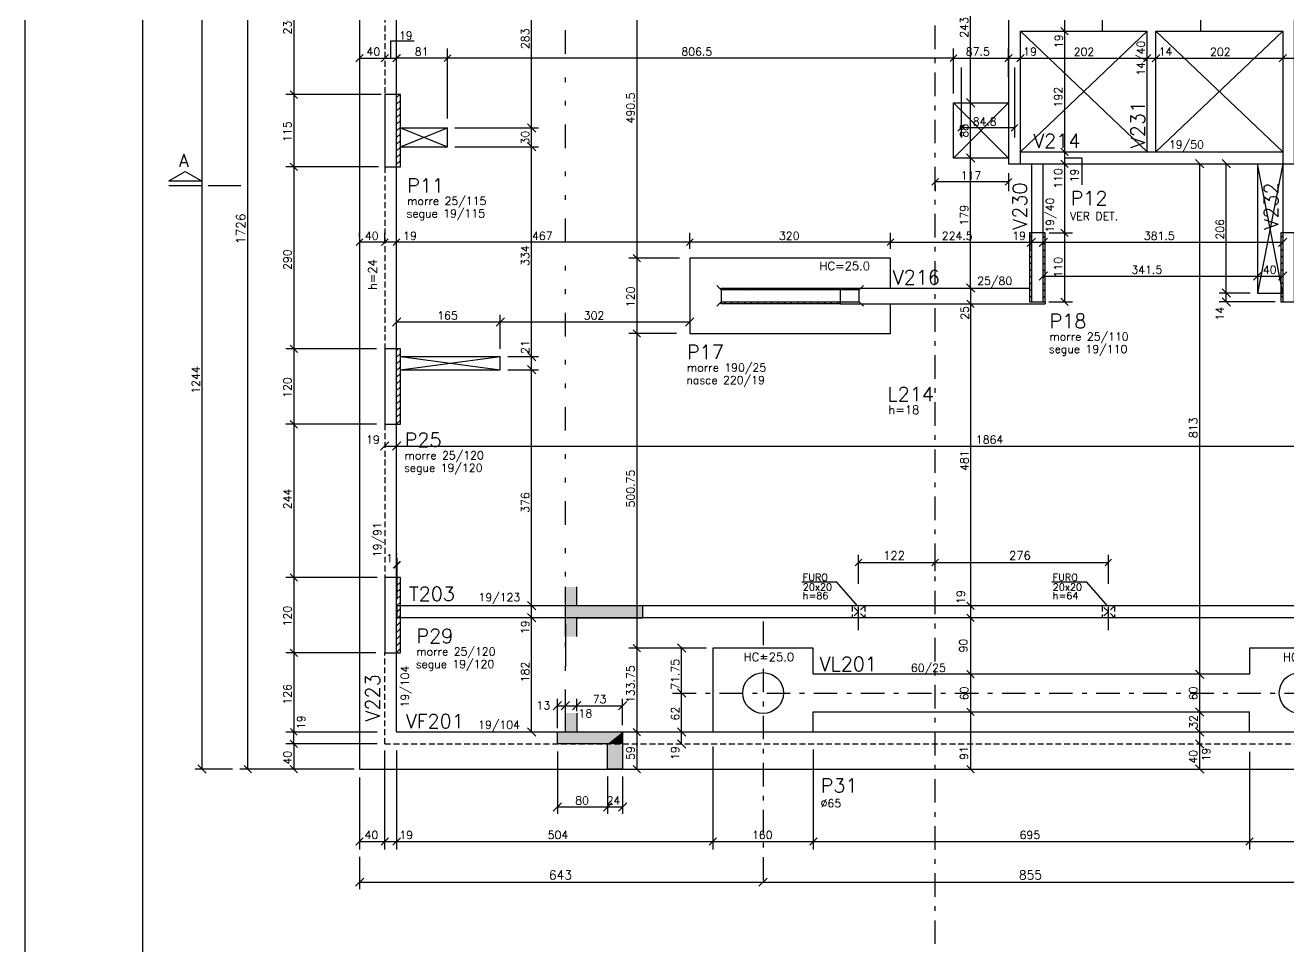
# Model space of a CAD drawing. Extents: x 37249 to 45139, y 0 to 6308.
# Drawn here: x 37249 to 39263, y 2467 to 3935 of the extents above; entities that cross this region are included whole.
import ezdxf

# ---------------------------------------------------------------- set-up
doc = ezdxf.new("R2010")
doc.units = 0
doc.header["$LTSCALE"] = 75
doc.header["$MEASUREMENT"] = 0
for name, pattern in [('ESTILO_TQS_0003', [1, 0.5, -0.2, 0.1, -0.2]), ('ESTILO_TQS_0004', [2, 0.5, -0.4, 0.1, -0.4, 0.1, -0.5]), ('HIDDEN2', [0.1875, 0.125, -0.0625])]:
    doc.linetypes.add(name, pattern=pattern)
doc.layers.get('0').update_dxf_attribs({"color": 3, "linetype": 'CONTINUOUS'})
for name, color, linetype in [('1', 3, 'CONTINUOUS'), ('200', 1, 'HIDDEN2'), ('204', 1, 'ESTILO_TQS_0003'), ('205', 1, 'ESTILO_TQS_0004'), ('210', 3, 'HIDDEN2'), ('212', 3, 'CONTINUOUS'), ('213', 3, 'CONTINUOUS'), ('216', 3, 'CONTINUOUS'), ('220', 5, 'CONTINUOUS'), ('221', 1, 'CONTINUOUS'), ('222', 6, 'CONTINUOUS'), ('226', 4, 'CONTINUOUS'), ('230', 3, 'CONTINUOUS'), ('233', 6, 'CONTINUOUS'), ('249', 1, 'CONTINUOUS'), ('250', 1, 'CONTINUOUS'), ('253', 253, 'CONTINUOUS')]:
    doc.layers.add(name, color=color, linetype=linetype)
doc.styles.get("Standard").update_dxf_attribs({"font": 'ROMANS.SHX'})

# ---------------------------------------------------------------- blocks, each defined once
blk = doc.blocks.new('_HAA22AC993A-007')
for p, q in [((-787.732204, -299.828525), (-784.732204, -296.828525)), ((-787.732204, -310.435127), (-784.732204, -307.435127)), ((-787.732204, -321.041728), (-784.732204, -318.041728)), ((-787.732204, -331.64833), (-784.732204, -328.64833)), ((-787.732204, -342.254932), (-784.732204, -339.254932)), ((-787.732204, -352.861534), (-784.732204, -349.861534)), ((-787.732204, -363.468135), (-784.732204, -360.468135)), ((-787.732204, -374.074737), (-784.732204, -371.074737)), ((-787.732204, -384.681339), (-784.732204, -381.681339)), ((-787.732204, -395.28794), (-784.732204, -392.28794))]:
    blk.add_line(p, q)
blk = doc.blocks.new('_HAA22AC993A-008')
for p, q in [((-1274.843656, -405.102315), (-1271.841639, -402.100298)), ((-1264.237054, -405.102315), (-1261.235037, -402.100298)), ((-1253.630453, -405.102315), (-1250.628436, -402.100298)), ((-1243.023851, -405.102315), (-1240.021834, -402.100298)), ((-1232.417249, -405.102315), (-1229.415232, -402.100298)), ((-1221.810647, -405.102315), (-1218.80863, -402.100298)), ((-1211.204046, -405.102315), (-1208.202029, -402.100298)), ((-1200.597444, -405.102315), (-1197.595427, -402.100298)), ((-1189.990842, -405.102315), (-1186.988825, -402.100298)), ((-1179.384241, -405.102315), (-1176.382224, -402.100298)), ((-1168.777639, -405.102315), (-1165.775622, -402.100298)), ((-1158.171037, -405.102315), (-1155.16902, -402.100298)), ((-1147.564435, -405.102315), (-1144.562418, -402.100298)), ((-1136.957834, -405.102315), (-1133.955817, -402.100298)), ((-1126.351232, -405.102315), (-1123.349215, -402.100298)), ((-1115.74463, -405.102315), (-1112.742613, -402.100298)), ((-1105.138029, -405.102315), (-1102.136012, -402.100298)), ((-1094.531427, -405.102315), (-1091.52941, -402.100298))]:
    blk.add_line(p, q)
blk = doc.blocks.new('A', base_point=(92940.244165, 24125.04015))
for p, q in [((92940.244165, 24125.04015), (92992.205103, 24125.04015)), ((93003.285181, 24125.04015), (93055.246118, 24125.04015))]:
    blk.add_line(p, q)
at = {"layer": '226'}
for p, q in [((92940.244165, 24132.1964), (92966.224634, 24147.1964)), ((92966.224634, 24147.1964), (92992.205103, 24132.1964)), ((92940.244165, 24132.1964), (92992.205103, 24132.1964))]:
    blk.add_line(p, q, dxfattribs=at)
at = {"layer": '233'}
blk.add_text('A', height=20, dxfattribs=at).set_placement((92956.730249, 24154.719227))
blk = doc.blocks.new('_HA6A1DCB61C-001')
for p, q in [((591.793636, 3699.527939), (596.320062, 3704.054365)), ((591.793636, 3688.921337), (597.793636, 3694.921337)), ((591.793636, 3678.314736), (597.793636, 3684.314736)), ((591.793636, 3667.708134), (597.793636, 3673.708134)), ((591.793636, 3657.101532), (597.793636, 3663.101532)), ((591.793636, 3646.494931), (597.793636, 3652.494931)), ((591.793636, 3635.888329), (597.793636, 3641.888329)), ((591.793636, 3625.281727), (597.793636, 3631.281727)), ((591.793636, 3614.675125), (597.793636, 3620.675125)), ((591.793636, 3604.068524), (597.793636, 3610.068524)), ((591.793636, 3593.461922), (597.793636, 3599.461922))]:
    blk.add_line(p, q)
blk = doc.blocks.new('_HDB37079AFC-001')
for p, q in [((591.793641, 3052.525239), (594.322788, 3055.054386)), ((591.793641, 3041.918638), (597.793641, 3047.918638)), ((591.793641, 3031.312036), (597.793641, 3037.312036)), ((591.793641, 3020.705434), (597.793641, 3026.705434)), ((591.793641, 3010.098832), (597.793641, 3016.098832)), ((591.793641, 2999.492231), (597.793641, 3005.492231)), ((591.793641, 2988.885629), (597.793641, 2994.885629)), ((591.793641, 2978.279027), (597.793641, 2984.279027)), ((591.793641, 2967.672426), (597.793641, 2973.672426)), ((591.793641, 2957.065824), (597.793641, 2963.065824)), ((591.793641, 2946.459222), (597.793641, 2952.459222)), ((591.793641, 2935.85262), (597.793641, 2941.85262))]:
    blk.add_line(p, q)

msp = doc.modelspace()

# ---------------------------------------------------------------- linework, layer by layer
msp.add_line((37249.2, 0), (37249.2, 6307.5))
at = {"layer": '1'}
for p, q in [((37841, 3824.1), (37841, 4356.1)), ((38966, 3925.1), (39037, 3925.1)), ((39037, 3733.1), (39037, 3925.1)), ((39051, 3733.1), (39051, 3925.1)), ((39051, 3925.1), (39122, 3925.1)), ((38835, 3733.1), (39037, 3733.1)), ((39035.4, 3733.1), (39253, 3733.1)), ((37841, 3419.1), (37841, 3709.1)), ((38835, 3714.1), (38871.5, 3714.1)), ((38852.5, 3714.1), (38852.5, 3604.1)), ((38871.5, 3714.1), (39253, 3714.1)), ((38871.5, 3604.1), (38871.5, 3714.1)), ((39253, 3714.1), (39253, 3604.1)), ((38548, 3516.1), (38849.5, 3516.1)), ((38548, 3491.1), (38874.5, 3491.1)), ((38874.5, 3494.1), (38874.5, 3491.1)), ((37841, 3055.1), (37841, 3299.1)), ((39704, 3010.1), (37842, 3010.1)), ((37842, 3009.4), (37842, 3010.1)), ((37842, 2991.1), (37842, 3009.4)), ((39704, 2991.1), (37842, 2991.1)), ((37841, 2809.1), (37841, 2935.1)), ((39200, 2901.1), (38505, 2901.1)), ((38505, 2841.1), (39200, 2841.1)), ((37841, 2809.1), (41954, 2809.1))]:
    msp.add_line(p, q, dxfattribs=at)
at = {"layer": '200'}
for p, q in [((38586.9, 3010.1), (38566.9, 2991.1)), ((38586.9, 2991.1), (38566.9, 3010.1)), ((38985.1, 3010.1), (38965.1, 2991.1)), ((38985.1, 2991.1), (38965.1, 3010.1))]:
    msp.add_line(p, q, dxfattribs=at)
at = {"layer": '204'}
for p, q in [((38699, 2471.6), (38699, 6069.6)), ((38425, 2984.9), (38425, 2558.6)), ((38280.7, 2871.1), (41524.2, 2871.1))]:
    msp.add_line(p, q, dxfattribs=at)
at = {"layer": '205'}
for p, q in [((38110.1, 2839.1), (38110.1, 4024.1)), ((38576.9, 2971.1), (38576.9, 3030.1)), ((38975.1, 2971.1), (38975.1, 3030.1))]:
    msp.add_line(p, q, dxfattribs=at)
at = {"layer": '210'}
for p, q in [((37822, 4356.1), (37822, 3824.1)), ((37822, 3709.1), (37822, 3419.1)), ((37822, 3299.1), (37822, 3055.1)), ((38566.9, 3010.1), (38566.9, 2991.1)), ((38586.9, 3010.1), (38586.9, 2991.1)), ((38965.1, 3010.1), (38965.1, 2991.1)), ((38985.1, 3010.1), (38985.1, 2991.1)), ((37822, 2790.1), (37822, 2935.1)), ((37822, 2790.1), (41954, 2790.1))]:
    msp.add_line(p, q, dxfattribs=at)
at = {"layer": '216'}
for p, q in [((38899.6, 3930.9), (38911.3, 3919.2)), ((37776.2, 3876.6), (37787.9, 3888.2)), ((37816.2, 3876.6), (37827.9, 3888.2)), ((37835.2, 3876.6), (37846.9, 3888.2)), ((37846.3, 3887.7), (37835.7, 3877.1)), ((37927.3, 3887.7), (37916.7, 3877.1)), ((37927.3, 3887.7), (37916.7, 3877.1)), ((38723.2, 3877.1), (38733.8, 3887.7)), ((38733.8, 3887.7), (38723.2, 3877.1)), ((38810.2, 3876.6), (38821.9, 3888.2)), ((38810.7, 3877.1), (38821.3, 3887.7)), ((38829.2, 3876.6), (38840.9, 3888.2)), ((39031.2, 3876.6), (39042.9, 3888.2)), ((39045.2, 3876.6), (39056.9, 3888.2)), ((39247.2, 3876.6), (39258.9, 3888.2)), ((37671.3, 3829.9), (37682.9, 3818.2)), ((38762.2, 3804.4), (38748.9, 3817.7)), ((38062.7, 3764.4), (38049.4, 3777.7)), ((38746, 3776.4), (38735.4, 3765.8)), ((38830.8, 3776.4), (38820.2, 3765.8)), ((38062.7, 3734.4), (38049.4, 3747.7)), ((38762.2, 3716.4), (38748.9, 3729.7)), ((38899.6, 3738.9), (38911.3, 3727.2)), ((37671.3, 3714.9), (37682.9, 3703.2)), ((38899.6, 3719.9), (38911.3, 3708.2)), ((39127.3, 3707.4), (39114, 3720.7)), ((39169.7, 3707.4), (39156.4, 3720.7)), ((38704.3, 3690.6), (38693.7, 3680)), ((38821.3, 3690.6), (38810.7, 3680)), ((38899.6, 3609.9), (38911.3, 3598.2)), ((37787.3, 3594.4), (37776.7, 3583.8)), ((37827.3, 3594.4), (37816.7, 3583.8)), ((37827.3, 3594.4), (37816.7, 3583.8)), ((37846.3, 3594.4), (37835.7, 3583.8)), ((37846.3, 3594.4), (37835.7, 3583.8)), ((38313.3, 3594.4), (38302.7, 3583.8)), ((38313.3, 3594.4), (38302.7, 3583.8)), ((38622.7, 3583.8), (38633.3, 3594.4)), ((38633.3, 3594.4), (38622.7, 3583.8)), ((38845.9, 3582.4), (38859.2, 3595.7)), ((38847.2, 3583.8), (38857.8, 3594.4)), ((38864.9, 3582.4), (38878.2, 3595.7)), ((39246.4, 3582.4), (39259.7, 3595.7)), ((38218.1, 3569.4), (38229.8, 3557.7)), ((38864.9, 3528.4), (38878.2, 3541.7)), ((39206.4, 3528.4), (39219.7, 3541.7)), ((39246.4, 3528.4), (39259.7, 3541.7)), ((38762.2, 3509.4), (38748.9, 3522.7)), ((39169.7, 3501.4), (39156.4, 3514.7)), ((38749.7, 3496.9), (38761.4, 3485.2)), ((38899.6, 3499.9), (38911.3, 3488.2)), ((39169.7, 3487.4), (39156.4, 3500.7)), ((37834.4, 3455.4), (37847.7, 3468.7)), ((37999.4, 3455.4), (38012.7, 3468.7)), ((38301.4, 3455.4), (38314.7, 3468.7)), ((38218.1, 3449.4), (38229.8, 3437.7)), ((37671.3, 3424.9), (37682.9, 3413.2)), ((38062.7, 3400.4), (38049.4, 3413.7)), ((38062.7, 3379.4), (38049.4, 3392.7)), ((37671.3, 3304.9), (37682.9, 3293.2)), ((37815.4, 3257.9), (37828.7, 3271.1)), ((37834.4, 3257.9), (37847.7, 3271.1)), ((37835.7, 3070.2), (37846.3, 3080.8)), ((37836.7, 3070.2), (37847.3, 3080.8)), ((38571.6, 3073.9), (38582.2, 3084.5)), ((38693.7, 3073.9), (38704.3, 3084.5)), ((38693.7, 3073.9), (38704.3, 3084.5)), ((38969.8, 3073.9), (38980.4, 3084.5)), ((37671.3, 3060.9), (37682.9, 3049.2)), ((38062.7, 3003.4), (38049.4, 3016.7)), ((38749.7, 3015.9), (38761.4, 3004.2)), ((38062.7, 2984.4), (38049.4, 2997.7)), ((38749.7, 2996.9), (38761.4, 2985.2)), ((37671.3, 2940.9), (37682.9, 2929.2)), ((38218.1, 2948.6), (38229.8, 2937)), ((38301.7, 2936.2), (38288.4, 2949.4)), ((38749.7, 2906.9), (38761.4, 2895.2)), ((39127.3, 2894.4), (39114, 2907.7)), ((38301.7, 2864.4), (38288.4, 2877.7)), ((38090.4, 2844.2), (38103.7, 2857.4)), ((38103.4, 2844.2), (38116.7, 2857.4)), ((38121.4, 2844.2), (38134.7, 2857.4)), ((38194.4, 2844.2), (38207.7, 2857.4)), ((38749.7, 2846.9), (38761.4, 2835.2)), ((39127.3, 2834.4), (39114, 2847.7)), ((39127.3, 2834.4), (39114, 2847.7)), ((37682.4, 2803.8), (37671.8, 2814.4)), ((38062.7, 2802.4), (38049.4, 2815.7)), ((38218.1, 2814.9), (38229.8, 2803.2)), ((38301.7, 2802.4), (38288.4, 2815.7)), ((39127.3, 2802.4), (39114, 2815.7)), ((37671.3, 2795.9), (37682.9, 2784.2)), ((38301.7, 2783.4), (38288.4, 2796.7)), ((39127.3, 2783.4), (39114, 2796.7)), ((37537.7, 2743.4), (37524.4, 2756.7)), ((37598.3, 2755.9), (37609.9, 2744.2)), ((37671.3, 2755.9), (37682.9, 2744.2)), ((38218.1, 2755.9), (38229.8, 2744.2)), ((38749.7, 2755.9), (38761.4, 2744.2)), ((39127.3, 2743.4), (39114, 2756.7)), ((38090.4, 2683.2), (38103.7, 2696.4)), ((38170.4, 2683.2), (38183.7, 2696.4)), ((38207.7, 2696.4), (38194.4, 2683.2)), ((37776.2, 2629), (37787.9, 2640.7)), ((37816.2, 2629), (37827.9, 2640.7)), ((37835.2, 2629), (37846.9, 2640.7)), ((38339.2, 2629), (38350.9, 2640.7)), ((38499.2, 2629), (38510.9, 2640.7)), ((39194.2, 2629), (39205.9, 2640.7)), ((37775.4, 2563.3), (37788.7, 2576.5)), ((38418.4, 2563.3), (38431.7, 2576.5))]:
    msp.add_line(p, q, dxfattribs=at)
at = {"layer": '220'}
msp.add_line((38110.1, 2961.1), (38110.1, 3040.1), dxfattribs=at)
for points in [[(38128.1, 2961.1), (38128.1, 2991.1), (38233.1, 2991.1), (38233.1, 3010.1), (38128.1, 3010.1), (38128.1, 3040.1)], [(38128.1, 2839.1), (38128.1, 2809.1), (38201.1, 2809.1), (38201.1, 2790.1), (38201.1, 2790.1), (38201.1, 2750.1), (38177.1, 2750.1), (38177.1, 2790.1), (38097.1, 2790.1), (38097.1, 2809.1), (38110.1, 2809.1), (38110.1, 2839.1)]]:
    msp.add_lwpolyline(points, dxfattribs=at)
at = {"layer": '222'}
for p, q in [((37436.7, 75), (37436.7, 6232.5)), ((38358, 3513.1), (38351, 3520.1)), ((38578, 3513.1), (38585.1, 3520.1)), ((38358, 3494.1), (38351, 3487)), ((38578, 3494.1), (38585.1, 3487))]:
    msp.add_line(p, q, dxfattribs=at)
for points in [[(38816, 3714.1), (38816, 3714.1), (38835, 3714.1), (38835, 3925.1), (38966, 3925.1), (38966, 3944.1), (38816, 3944.1), (38816, 3714.1)], [(39272, 3714.1), (39272, 3944.1), (39122, 3944.1), (39122, 3925.1), (39253, 3925.1), (39253, 3714.1), (39272, 3714.1)], [(37841, 3824.1), (37822, 3824.1), (37822, 3709.1), (37841, 3709.1), (37841, 3824.1)], [(37841, 3709.1), (37847, 3709.1), (37847, 3824.1), (37841, 3824.1)], [(38852.5, 3604.1), (38849.5, 3604.1), (38849.5, 3494.1), (38852.5, 3494.1)], [(38852.5, 3494.1), (38871.5, 3494.1), (38871.5, 3604.1), (38852.5, 3604.1), (38852.5, 3494.1)], [(38871.5, 3494.1), (38874.5, 3494.1), (38874.5, 3604.1), (38871.5, 3604.1)], [(39253, 3604.1), (39250, 3604.1), (39250, 3494.1), (39253, 3494.1)], [(39253, 3494.1), (39272, 3494.1), (39272, 3604.1), (39253, 3604.1), (39253, 3494.1)], [(38358, 3513.1), (38358, 3516.1), (38548, 3516.1), (38548, 3513.1)], [(38578, 3494.1), (38578, 3513.1), (38358, 3513.1), (38358, 3494.1), (38578, 3494.1)], [(38548, 3513.1), (38548, 3491.1), (38358, 3491.1), (38358, 3494.1)], [(37822, 3299.1), (37841, 3299.1), (37841, 3419.1), (37822, 3419.1), (37822, 3299.1)], [(37841, 3299.1), (37847, 3299.1), (37847, 3419.1), (37841, 3419.1)], [(37822, 2935.1), (37841, 2935.1), (37841, 3055.1), (37822, 3055.1), (37822, 2935.1)], [(37841, 2935.1), (37847, 2935.1), (37847, 3055.1), (37841, 3055.1)]]:
    msp.add_lwpolyline(points, dxfattribs=at)
for centre in [(38425, 2871.1), (39280, 2871.1)]:
    msp.add_circle(centre, 32.5, dxfattribs=at)
at = {"layer": '230'}
for p, q in [((37782, 4976.8), (37782, 2750.1)), ((38728.5, 3723.1), (38728.5, 3811.1)), ((38728.5, 3811.1), (38816, 3811.1)), ((37847, 3771.1), (37922, 3771.1)), ((37922, 3741.1), (37922, 3771.1)), ((37847, 3741.1), (37922, 3741.1)), ((38816, 3723.1), (38728.5, 3723.1)), ((39213, 3714.1), (39213, 3508.1)), ((38628, 3563.6), (38308, 3563.6)), ((38308, 3563.6), (38308, 3443.6)), ((38628, 3516.1), (38628, 3563.6)), ((39213, 3508.1), (39253, 3508.1)), ((38628, 3443.6), (38628, 3491.1)), ((38308, 3443.6), (38628, 3443.6)), ((37847, 3407.1), (38006, 3407.1)), ((38006, 3386.1), (38006, 3407.1)), ((37847, 3386.1), (38006, 3386.1)), ((38505, 2942.8), (38345, 2942.8)), ((38345, 2942.8), (38345, 2808.9)), ((38505, 2901.1), (38505, 2942.8)), ((39360, 2942.8), (39200, 2942.8)), ((39200, 2942.8), (39200, 2901.1)), ((38505, 2808.9), (38505, 2841.1)), ((39200, 2808.9), (39200, 2841.1)), ((37782, 2750.1), (42608.5, 2750.1))]:
    msp.add_line(p, q, dxfattribs=at)
at = {"layer": '249'}
for p, q in [((38835, 3733.1), (39037, 3925.1)), ((38835, 3925.1), (39037, 3733.1)), ((39051, 3733.1), (39253, 3925.1)), ((39051, 3925.1), (39253, 3733.1)), ((38728.5, 3723.1), (38816, 3811.1)), ((38728.5, 3811.1), (38816, 3723.1)), ((37847, 3741.1), (37922, 3771.1)), ((37847, 3771.1), (37922, 3741.1)), ((39253, 3508.1), (39213, 3714.1)), ((39253, 3714.1), (39213, 3508.1)), ((37847, 3407.1), (38006, 3386.1)), ((37847, 3386.1), (38006, 3407.1))]:
    msp.add_line(p, q, dxfattribs=at)
at = {"layer": '250'}
for p, q in [((37677.1, 4054.1), (37677.1, 3824.1)), ((38056, 3771.1), (38056, 4054.1)), ((38224, 4054.1), (38224, 3563.6)), ((38755.5, 3811.1), (38755.5, 4054.1)), ((37531.1, 2750.1), (37531.1, 3994.1)), ((38905.5, 3944.1), (38905.5, 3925.1)), ((37831.5, 3882.4), (37831.5, 3909.6)), ((37831.5, 3909.6), (37869.1, 3909.6)), ((38905.5, 3925.1), (38905.5, 3733.1)), ((37841, 3862.5), (37841, 3897.4)), ((37922, 3786.1), (37922, 3897.4)), ((37922, 3856.7), (37922, 3897.4)), ((38728.5, 3826.1), (38728.5, 3897.4)), ((38728.5, 3826.1), (38728.5, 3897.4)), ((38816, 3851.8), (38816, 3897.4)), ((37782, 3882.4), (37822, 3882.4)), ((37822, 3882.4), (37841, 3882.4)), ((37922, 3882.4), (37841, 3882.4)), ((38728.5, 3882.4), (37922, 3882.4)), ((38728.5, 3882.4), (38816, 3882.4)), ((38740.7, 3867.4), (38740.7, 3756.1)), ((38816, 3882.4), (38835, 3882.4)), ((38825.5, 3867.4), (38825.5, 3756.1)), ((38835, 3882.4), (39037, 3882.4)), ((39037, 3882.4), (39051, 3882.4)), ((39051, 3882.4), (39253, 3882.4)), ((39253, 3882.4), (39272, 3882.4)), ((37816.2, 3824.1), (37664.4, 3824.1)), ((37677.1, 3824.1), (37677.1, 3704.1)), ((38755.5, 3723.1), (38755.5, 3811.1)), ((37934, 3771.1), (38067.3, 3771.1)), ((38056, 3741.1), (38056, 3771.1)), ((38825.5, 3771.1), (38740.7, 3771.1)), ((37934, 3741.1), (38067.3, 3741.1)), ((38056, 3407.1), (38056, 3741.1)), ((38905.5, 3733.1), (38905.5, 3714.1)), ((37812.2, 3709.1), (37664.4, 3709.1)), ((38755.5, 3516.1), (38755.5, 3723.1)), ((38905.5, 3723.5), (38932.7, 3723.5)), ((38905.5, 3714.1), (38905.5, 3544.1)), ((38932.7, 3723.5), (38932.7, 3680.5)), ((39120.7, 2901.3), (39120.7, 3714.1)), ((39163, 3508.1), (39163, 3714.1)), ((37677.1, 3704.1), (37677.1, 3419.1)), ((38816, 3685.3), (38699, 3685.3)), ((38816, 3699.1), (38816, 3670.3)), ((38699, 3680.5), (38699, 3670.3)), ((37782, 3597.7), (37782, 3604.1)), ((37822, 3590), (37822, 3604.1)), ((37822, 3595.3), (37822, 3604.1)), ((37841, 3579.1), (37841, 3604.1)), ((37841, 3587.2), (37841, 3604.1)), ((38308, 3578.6), (38308, 3604.1)), ((38308, 3578.6), (38308, 3604.1)), ((38628, 3578.6), (38628, 3604.1)), ((38628, 3578.6), (38628, 3604.1)), ((38852.5, 3576.7), (38852.5, 3604.1)), ((38881, 3604.1), (38918.2, 3604.1)), ((37822, 3589.1), (37782, 3589.1)), ((37841, 3589.1), (37822, 3589.1)), ((38308, 3589.1), (37841, 3589.1)), ((38628, 3589.1), (38308, 3589.1)), ((38628, 3589.1), (38852.5, 3589.1)), ((38852.5, 3589.1), (38871.5, 3589.1)), ((38871.5, 3589.1), (39253, 3589.1)), ((38292, 3563.6), (38211.2, 3563.6)), ((38224, 3563.6), (38224, 3443.6)), ((38905.5, 3544.1), (38905.5, 3494.1)), ((38871.5, 3535.1), (39213, 3535.1)), ((39213, 3535.1), (39253, 3535.1)), ((38755.5, 3516.1), (38755.5, 3491.1)), ((39201, 3508.1), (39151.8, 3508.1)), ((39163, 3494.1), (39163, 3508.1)), ((38755.5, 3491.1), (38755.5, 2901.1)), ((38880.3, 3494.1), (38918.2, 3494.1)), ((39241, 3494.1), (39151.8, 3494.1)), ((38006, 3419.1), (38006, 3473.3)), ((37841, 3462.1), (38006, 3462.1)), ((38006, 3462.1), (38308, 3462.1)), ((38286.8, 3443.6), (38211.2, 3443.6)), ((38224, 3443.6), (38224, 2943)), ((37808.7, 3419.1), (37664.4, 3419.1)), ((37677.1, 3419.1), (37677.1, 3299.1)), ((38018, 3407.1), (38067.3, 3407.1)), ((38056, 3386.1), (38056, 3407.1)), ((38018, 3386.1), (38067.3, 3386.1)), ((38056, 2809.1), (38056, 3386.1)), ((37809, 3299.1), (37664.4, 3299.1)), ((37677.1, 3299.1), (37677.1, 3055.1)), ((37822, 3264.5), (37841, 3264.5)), ((37841, 3264.5), (39705, 3264.5)), ((37841, 3093.2), (37841, 3090.6)), ((37841, 3022.6), (37841, 3086.7)), ((37842, 3022.6), (37842, 3086.7)), ((38576.9, 3045.1), (38576.9, 3091.2)), ((38699, 3065.1), (38699, 3091.2)), ((38975.1, 3045.1), (38975.1, 3091.2)), ((37841, 3075.5), (37842, 3075.5)), ((38576.9, 3079.2), (38699, 3079.2)), ((38699, 3079.2), (38975.1, 3079.2)), ((37809.8, 3055.1), (37664.4, 3055.1)), ((37677.1, 3055.1), (37677.1, 2935.1)), ((38755.5, 3010.1), (38755.5, 2991.1)), ((38110.1, 2981.1), (38110.1, 2913.5)), ((38334.3, 2942.8), (38211.2, 2942.8)), ((38224, 2942.8), (38224, 2809.1)), ((38295, 2871.1), (38295, 2942.8)), ((37807.6, 2935.1), (37664.4, 2935.1)), ((37677.1, 2935.1), (37677.1, 2810.1)), ((38755.5, 2901.1), (38755.5, 2841.1)), ((39120.7, 2841.1), (39120.7, 2901.1)), ((38097.1, 2815.2), (38097.1, 2862)), ((38128.1, 2842.2), (38128.1, 2862)), ((38201.1, 2819.9), (38201.1, 2862)), ((38295, 2809.1), (38295, 2871.1)), ((38097.1, 2850.8), (38110.1, 2850.8)), ((38110.1, 2850.8), (38128.1, 2850.8)), ((38128.1, 2850.8), (38201.1, 2850.8)), ((38755.5, 2841.1), (38755.5, 2750.1)), ((39120.7, 2809.1), (39120.7, 2841.1)), ((37664.4, 2809.1), (37810.2, 2809.1)), ((37677.1, 2790), (37677.1, 2810)), ((38224, 2809.1), (38224, 2750.1)), ((38295, 2790.1), (38295, 2809.1)), ((39120.7, 2790.1), (39120.7, 2809.1)), ((37810.2, 2790.1), (37664.4, 2790.1)), ((37677.1, 2790.1), (37677.1, 2750.1)), ((37822, 2622.1), (37822, 2779.7)), ((37841, 2779.7), (37841, 2622.1)), ((38345, 2785.9), (38345, 2622.1)), ((38505, 2781.3), (38505, 2622.1)), ((39120.7, 2750.1), (39120.7, 2790.1)), ((38097.1, 2778), (38097.1, 2678.5)), ((39200, 2777.6), (39200, 2622.1)), ((37579.3, 2750.1), (37519.8, 2750.1)), ((37773.5, 2750.1), (37591.3, 2750.1)), ((37782, 2736.6), (37782, 2622.1)), ((38177.1, 2738.1), (38177.1, 2678.5)), ((38201.1, 2738.1), (38201.1, 2678.5)), ((38096.1, 2689.8), (38177.1, 2689.8)), ((38177.1, 2689.8), (38201.1, 2689.8)), ((37782, 2634.9), (37822, 2634.9)), ((37822, 2634.9), (37841, 2634.9)), ((37841, 2634.9), (38345, 2634.9)), ((38345, 2634.9), (38505, 2634.9)), ((38505, 2634.9), (39200, 2634.9)), ((39200, 2634.9), (39360, 2634.9)), ((37782, 2610.1), (37782, 2558.6)), ((37782, 2569.9), (38425, 2569.9)), ((38425, 2569.9), (39280, 2569.9))]:
    msp.add_line(p, q, dxfattribs=at)
for points in [[(37604.1, 2750.1), (37604.1, 4476.1), (37604.1, 4976.8)], [(38575.5, 3010.1), (38542.6, 3047.6), (38486.8, 3047.6)], [(38973.7, 3010.1), (38940.8, 3047.6), (38885.1, 3047.6)]]:
    msp.add_lwpolyline(points, dxfattribs=at)
at = {"layer": '253'}
for points in [[(38110.1, 3040.1), (38128.1, 2961.1), (38128.1, 3040.1)], [(38110.1, 3040.1), (38110.1, 2961.1), (38128.1, 2961.1)], [(38128.1, 2961.1), (38128.1, 2991.1), (38128.1, 3040.1)], [(38128.1, 3040.1), (38128.1, 2991.1), (38128.1, 3010.1)], [(38128.1, 2991.1), (38233.1, 2991.1), (38128.1, 3010.1)], [(38128.1, 3010.1), (38233.1, 2991.1), (38233.1, 3010.1)], [(38128.1, 2839.1), (38110.1, 2839.1), (38128.1, 2809.1)], [(38110.1, 2839.1), (38110.1, 2809.1), (38128.1, 2809.1)], [(38110.1, 2809.1), (38097.1, 2809.1), (38177.1, 2790.1)], [(38177.1, 2790.1), (38097.1, 2809.1), (38097.1, 2790.1)], [(38128.1, 2809.1), (38110.1, 2809.1), (38177.1, 2790.1)], [(38177.1, 2790.1), (38201.1, 2809.1), (38128.1, 2809.1)], [(38201.1, 2790.1), (38201.1, 2809.1), (38177.1, 2790.1)], [(38201.1, 2790.1), (38201.1, 2809.1), (38201.1, 2790.1)], [(38201.1, 2750.1), (38177.1, 2790.1), (38177.1, 2750.1)], [(38201.1, 2790.1), (38177.1, 2790.1), (38201.1, 2750.1)]]:
    msp.add_solid(points, dxfattribs=at)

# ---------------------------------------------------------------- block references
msp.add_blockref('A', (37477.9, 3679.6))
at = {"layer": '221'}
for name, p in [('_HA6A1DCB61C-001', (37249.2, 120)), ('_HAA22AC993A-007', (39637.3, 3896.2)), ('_HAA22AC993A-007', (39659.3, 3896.2)), ('_HAA22AC993A-007', (40037.8, 3896.2)), ('_HAA22AC993A-008', (39637.3, 3918.2)), ('_HAA22AC993A-008', (39637.3, 3896.2)), ('_HDB37079AFC-001', (37249.2, 364)), ('_HDB37079AFC-001', (37249.2, 0))]:
    msp.add_blockref(name, p, dxfattribs=at)

# ---------------------------------------------------------------- texts
for s, p in [('FURO', (38488.2, 3049.7)), ('FURO', (38886.5, 3049.7)), ('20x20', (38488.2, 3034.2)), ('20x20', (38886.5, 3034.2)), ('h=86', (38488.2, 3020.4)), ('h=64', (38886.5, 3020.4))]:
    msp.add_text(s, height=11.25).set_placement(p)
at = {"layer": '212'}
for s, p in [('14/40', (39033.3, 3854.2)), ('19/40', (38888.5, 3604.2)), ('19/91', (37816.6, 3087.4)), ('19/104', (37860.6, 2848))]:
    msp.add_text(s, height=12.75, rotation=90, dxfattribs=at).set_placement(p)
for s, p in [('19/50', (39071.7, 3738.3)), ('25/80', (38766.2, 3521.1)), ('19/123', (37971.4, 3017.2)), ('60/25', (38660.4, 2904.8)), ('19/104', (37970.9, 2814.2))]:
    msp.add_text(s, height=12.75, dxfattribs=at).set_placement(p)
at = {"layer": '213'}
for s, p in [('morre 25/115', (37857.8, 3648.4)), ('segue 19/115', (37856.8, 3628.5)), ('VER DET.', (38914.1, 3624.1)), ('morre 25/110', (38881.3, 3432.4)), ('segue 19/110', (38880.3, 3412.6)), ('morre 190/25', (38303.6, 3383)), ('nasce 220/19', (38302.6, 3363.2)), ('morre 25/120', (37853.7, 3243.3)), ('segue 19/120', (37852.7, 3223.4)), ('morre 25/120', (37872.4, 2930.8)), ('segue 19/120', (37871.4, 2910.9)), ('%%c65', (38516.6, 2689.1))]:
    msp.add_text(s, height=12.75, dxfattribs=at).set_placement(p)
at = {"layer": '216'}
for s, height, p in [('230', 12.75, (37673.3, 3919.9)), ('283', 12.75, (38052.2, 3896.7)), ('243', 12.75, (38751.7, 3914.7)), ('19', 12.75, (38902.6, 3898.2)), ('490.5', 12.75, (38220.2, 3778.2)), ('192', 12.75, (38901.6, 3803.7)), ('115', 12.75, (37673.3, 3748.7)), ('88', 12.75, (38751.7, 3755.6)), ('30', 12.75, (38052.2, 3744.6)), ('110', 12.75, (38901.6, 3674.2)), ('19', 12.75, (38927.4, 3684.3)), ('179', 12.75, (38751.7, 3615.7)), ('1726', 14.25, (37599.8, 3586)), ('206', 12.75, (39159.2, 3593.2)), ('290', 12.75, (37673.3, 3544.9)), ('334', 12.75, (38052.2, 3551.2)), ('110', 12.75, (38901.5, 3532.9)), ('h=24', 13.5, (37809.2, 3512.8)), ('120', 12.75, (38220.2, 3485.7)), ('25', 12.75, (38752.6, 3465.6)), ('14', 12.75, (39159.2, 3464.3)), ('21', 12.75, (38052.2, 3411.3)), ('1244', 12.75, (37527.2, 3347.8)), ('120', 12.75, (37673.3, 3341.2)), ('813', 12.75, (39116.8, 3277.1)), ('481', 12.75, (38752.1, 3224.8)), ('500.75', 12.75, (38220.2, 3166.7)), ('244', 12.75, (37673.3, 3163.7)), ('376', 12.75, (38052.2, 3158.1)), ('19', 12.75, (38746.4, 3013)), ('120', 12.75, (37673.3, 2977.2)), ('19', 12.75, (38052.2, 2965)), ('90', 12.75, (38750.4, 2935.8)), ('182', 12.75, (38052.2, 2888.3)), ('71.75', 12.75, (38291.2, 2876.3)), ('133.75', 12.75, (38220.2, 2855.2)), ('126', 12.75, (37673.3, 2852.7)), ('60', 12.75, (38751.7, 2859.6)), ('60', 12.75, (39116.8, 2859.6)), ('62', 12.75, (38291.2, 2827.3)), ('19', 12.75, (37695.1, 2813.5)), ('32', 12.75, (39117.1, 2814.2)), ('59', 12.75, (38220.2, 2764.6)), ('19', 12.75, (38291.2, 2764.6)), ('91', 12.75, (38751.4, 2764.6)), ('40', 12.75, (39116.8, 2758.6)), ('19', 12.75, (39137.2, 2762.3)), ('40', 12.75, (37673.3, 2757.2))]:
    msp.add_text(s, height=height, rotation=90, dxfattribs=at).set_placement(p)
for s, height, p in [('19', 12.75, (37844.7, 3911.8)), ('40', 12.75, (37793, 3886.2)), ('81', 12.75, (37870, 3886.2)), ('806.5', 12.75, (38294.7, 3886.2)), ('87.5', 12.75, (38748, 3886.2)), ('19', 12.75, (38839.3, 3886.2)), ('202', 12.75, (38920, 3886)), ('14', 12.75, (39055.3, 3886.2)), ('202', 12.75, (39137.2, 3885.8)), ('84.8', 12.75, (38758.9, 3774.9)), ('117', 12.75, (38739.7, 3689.1)), ('40', 12.75, (37790.5, 3592.9)), ('19', 12.75, (37851.4, 3592.9)), ('467', 12.75, (38056.7, 3592.9)), ('320', 12.75, (38450.2, 3592.9)), ('224.5', 12.75, (38709.7, 3592.9)), ('19', 12.75, (38822, 3592.9)), ('381.5', 12.75, (39031.7, 3592.9)), ('HC=25.0', 13.5, (38514.9, 3544.5)), ('341.5', 12.75, (39011.7, 3538.9)), ('40', 12.75, (39221.5, 3538.9)), ('165', 12.75, (37905.7, 3465.9)), ('302', 12.75, (38139.2, 3465.9)), ('h=18', 13.5, (38624.8, 3315.4)), ('19', 12.75, (37792.3, 3268.3)), ('1864', 12.75, (38764, 3268.3)), ('1', 12.8, (37824, 3079.3)), ('122', 13.5, (38616.3, 3083.3)), ('276', 13.5, (38816.8, 3083.3)), ('HC=25.0', 13.5, (38394, 2921.8)), ('HC=25.0', 13.5, (39253.6, 2921.5)), ('73', 12.75, (38153.4, 2855.1)), ('13', 12.75, (38063.8, 2845.1)), ('18', 12.75, (38130.8, 2832.3)), ('80', 12.75, (38125.6, 2693.6)), ('24', 12.75, (38175.6, 2693.6)), ('40', 12.75, (37790, 2638.7)), ('19', 12.75, (37845.3, 2638.7)), ('504', 12.75, (38081.7, 2638.7)), ('160', 12.75, (38407.2, 2638.7)), ('695', 12.75, (38833.7, 2638.7)), ('643', 14.25, (38083.6, 2574.2)), ('855', 14.25, (38832.6, 2574.2))]:
    msp.add_text(s, height=height, dxfattribs=at).set_placement(p)
at = {"layer": '220'}
for s, p in [('P11', (37857.8, 3668.3)), ('P12', (38915, 3648.1)), ('P18', (38881.3, 3452.3)), ('P17', (38303.6, 3402.9)), ('P25', (37853.7, 3263.1)), ('P29', (37872.4, 2950.7)), ('P31', (38516.6, 2712.5))]:
    msp.add_text(s, height=22.5, dxfattribs=at).set_placement(p)
at = {"layer": '226'}
for s, p in [('L214', (38622.9, 3336)), ('T203', (37860.6, 3017.9))]:
    msp.add_text(s, height=22.5, dxfattribs=at).set_placement(p)
at = {"layer": '233'}
for s, p in [('V231', (39033.3, 3739)), ('V230', (38845.4, 3609.1)), ('V232', (39245.7, 3609.1)), ('V223', (37814, 2825.9))]:
    msp.add_text(s, height=22.5, rotation=90, dxfattribs=at).set_placement(p)
for s, p in [('V214', (38855.4, 3739.3)), ('V216', (38631.5, 3521.9)), ('VL201', (38514.9, 2906.2)), ('VF201', (37855.5, 2815.2))]:
    msp.add_text(s, height=22.5, dxfattribs=at).set_placement(p)

doc.saveas('drawing.dxf')
